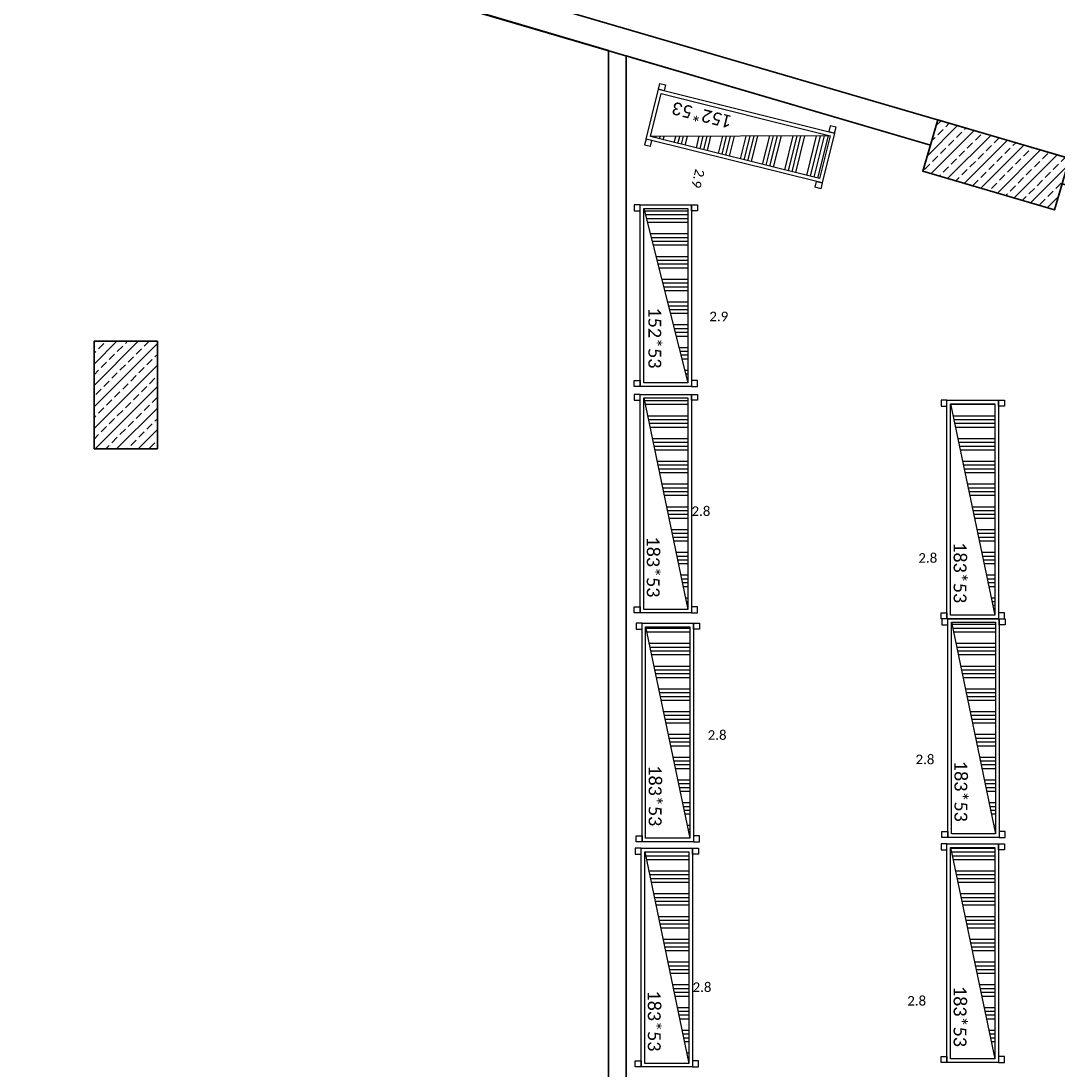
# Model space of a CAD drawing. Header units: millimetres. Extents: x -10496 to -5455, y -188 to 7293.
# Drawn here: x -8816 to -7948, y 5550 to 6428 of the extents above; entities that cross this region are included whole.
import ezdxf

# ---------------------------------------------------------------- set-up
doc = ezdxf.new("R2010")
doc.units = ezdxf.units.MM
for name, color, linetype, lineweight in [('00 KOLON TARARMA', 43, 'Continuous', 13), ('00 TEFRİŞ', 252, 'Continuous', 13), ('GJC_duvar', 10, 'Continuous', 30), ('GJC_kolon', 87, 'Continuous', 35), ('GJC_ölçüler', 253, 'Continuous', 5)]:
    doc.layers.add(name, color=color, linetype=linetype, lineweight=lineweight)
for name, color, linetype in [('GJC ALAN', 2, 'Continuous'), ('Kıtc-008 Rakam', 1, 'Continuous'), ('Kıtc-041 İstif Rafı', 7, 'Continuous')]:
    doc.layers.add(name, color=color, linetype=linetype)
doc.styles.get("Standard").update_dxf_attribs({"font": 'calibri.ttf', "height": 15})

# ---------------------------------------------------------------- blocks, each defined once
blk = doc.blocks.new('rölöveteyit')
at = {"layer": '00 KOLON TARARMA'}
h = blk.add_hatch(dxfattribs=at)
h.set_pattern_fill('ANSI33', color=256, scale=2, angle=360, style=0)
h.set_pattern_definition([(45, (85406.664, -10444.406), (-8.980256, 8.980256), []), (45, (85415.644, -10444.406), (-8.980256, 8.980256), [6.35, -3.175])])
h.paths.add_polyline_path([(31151.05, -25459.96), (31163.7, -25416.92), (31053.36, -25384.52), (31040.72, -25427.53)])
h = blk.add_hatch(dxfattribs=at)
h.set_pattern_fill('ANSI33', color=256, scale=2, angle=360, style=0)
h.set_pattern_definition([(45, (1742.308, -41769.38), (-8.980256, 8.980256), []), (45, (1751.288, -41769.38), (-8.980256, 8.980256), [6.35, -3.175])])
h.paths.add_polyline_path([(30400.04, -25569.84), (30347.04, -25569.84), (30347.04, -25659.84), (30400.04, -25659.84)])
at = {"layer": 'GJC_duvar'}
blk.add_line((33018.21, -25959.24), (29590.26, -24956.78), dxfattribs=at)
blk.add_lwpolyline([(31047.11, -25405.76), (30421.95, -25222.04)], dxfattribs=at)
at = {"layer": 'GJC_kolon'}
for points in [[(31151.05, -25459.96), (31163.7, -25416.92), (31053.36, -25384.52), (31040.72, -25427.53)], [(30347.04, -25659.84), (30400.04, -25659.84), (30400.04, -25569.84), (30347.04, -25569.84)]]:
    blk.add_lwpolyline(points, close=True, dxfattribs=at)
blk.add_lwpolyline([(30347.04, -25659.84), (30347.04, -25569.84), (30400.04, -25569.84), (30400.04, -25659.84), (30347.04, -25659.84)], dxfattribs=at)
blk = doc.blocks.new('A$C2BEB2EE3')
at = {"layer": 'Kıtc-041 İstif Rafı'}
h = blk.add_hatch(dxfattribs=at)
h.set_pattern_fill('ANSI34', color=254, angle=45)
h.set_pattern_definition([(90, (8380.205, 6035.05), (-19.05, 4e-15), []), (90, (8383.38, 6038.225), (-19.05, 4e-15), []), (90, (8386.555, 6041.4), (-19.05, 4e-15), []), (90, (8389.73, 6044.575), (-19.05, 4e-15), [])])
h.paths.add_polyline_path([(3, 45), (3, 8), (180, 45)])
blk.add_line((3, 8), (180, 45), dxfattribs=at)
for points in [[(5, 53), (5, 48), (0, 48), (0, 53)], [(178, 53), (178, 48), (183, 48), (183, 53)], [(0, 5), (0, 48), (183, 48), (183, 5)], [(3, 8), (3, 45), (180, 45), (180, 8)], [(5, 0), (5, 5), (0, 5), (0, 0)], [(178, 0), (178, 5), (183, 5), (183, 0)]]:
    blk.add_lwpolyline(points, close=True, dxfattribs=at)
blk.add_text('183*53', height=10.8, dxfattribs=at).set_placement((118.98, 10.52))
blk = doc.blocks.new('A$C64477347')
at = {"layer": 'Kıtc-041 İstif Rafı'}
h = blk.add_hatch(dxfattribs=at)
h.set_pattern_fill('ANSI34', color=254, angle=45)
h.set_pattern_definition([(90, (8380.205, 5919.05), (-19.05, 4e-15), []), (90, (8383.38, 5922.225), (-19.05, 4e-15), []), (90, (8386.555, 5925.4), (-19.05, 4e-15), []), (90, (8389.73, 5928.575), (-19.05, 4e-15), [])])
h.paths.add_polyline_path([(149, 45), (3, 45), (3, 8)])
blk.add_line((3, 8), (149, 45), dxfattribs=at)
for points in [[(5, 53), (5, 48), (0, 48), (0, 53)], [(147, 53), (147, 48), (152, 48), (152, 53)], [(0, 5), (0, 48), (152, 48), (152, 5)], [(3, 8), (3, 45), (149, 45), (149, 8)], [(5, 0), (5, 5), (0, 5), (0, 0)], [(147, 0), (147, 5), (152, 5), (152, 0)]]:
    blk.add_lwpolyline(points, close=True, dxfattribs=at)
blk.add_text('152*53', height=10.8, dxfattribs=at).set_placement((85.81, 11.86))
blk = doc.blocks.new('new ytong')
at = {"layer": '00 TEFRİŞ', "color": 8}
blk.add_lwpolyline([(-19917.79, 5230.65), (-19917.79, 6660.27)], dxfattribs=at)
at = {"layer": 'GJC_duvar'}
blk.add_lwpolyline([(-19917.79, 6660.27), (-19917.79, 5230.65), (-19932.79, 5230.65), (-19932.79, 6664.68)], dxfattribs=at)

msp = doc.modelspace()

# ---------------------------------------------------------------- block references
at = {"layer": 'GJC_ölçüler'}
msp.add_blockref('rölöveteyit', (-39101.92, 31729.97), dxfattribs=at)

# ---------------------------------------------------------------- next in the draw order: block references
at = {"layer": 'Kıtc-041 İstif Rafı'}
for name, p, rotation in [('A$C64477347', (-8133.74, 6339.21), 166.0319780886344), ('A$C64477347', (-8302.73, 6274.17), 270), ('A$C2BEB2EE3', (-8302.73, 6115.66), 270), ('A$C2BEB2EE3', (-8045.9, 6110.85), 270), ('A$C2BEB2EE3', (-8045.18, 5927.85), 270), ('A$C2BEB2EE3', (-8301.15, 5924.12), 270), ('A$C2BEB2EE3', (-8301.86, 5735.65), 270), ('A$C2BEB2EE3', (-8045.9, 5739.38), 270)]:
    msp.add_blockref(name, p, dxfattribs=dict(at, rotation=rotation))

# ---------------------------------------------------------------- next in the draw order: texts
at = {"layer": 'Kıtc-008 Rakam', "color": 1}
msp.add_text('2.9', height=8, rotation=256.03198, dxfattribs=at).set_placement((-8251.33, 6304.9))
for s, p in [('2.9', (-8239.8, 6176.85)), ('2.8', (-8254.73, 6013.9)), ('2.8', (-8064.87, 5974.7)), ('2.8', (-8241.22, 5826.49)), ('2.8', (-8067.22, 5806.1)), ('2.8', (-8253.86, 5615.42)), ('2.8', (-8074.17, 5604.04))]:
    msp.add_text(s, height=8, dxfattribs=at).set_placement(p)

# ---------------------------------------------------------------- next in the draw order: block references
at = {"layer": 'GJC_duvar', "color": 41, "true_color": 0xf4ee51}
msp.add_blockref('new ytong', (11608.46, -261.26), dxfattribs=at)

# ---------------------------------------------------------------- next in the draw order: linework, layer by layer
at = {"layer": 'GJC ALAN', "color": 40, "lineweight": 30, "true_color": 0xf8d731}
for points in [[(-8324.34, 4969.39), (-8324.34, 6403.42), (-8679.75, 6508.69), (-8686.66, 6485.13), (-8775, 6511.07), (-8768.62, 6532.61), (-9514.25, 6753.11), (-9634.33, 6749.55), (-9633.45, 6719.7), (-9733.42, 6717.26), (-9734.29, 6746.59), (-9839.88, 6744.88), (-9839.88, 5264.3), (-9734.88, 5264.3), (-9734.88, 5354.3), (-9673.87, 5354.3), (-9673.87, 4969.39)], [(-7769.74, 4969.39), (-8309.34, 4969.39), (-8309.34, 6399.01), (-8054.81, 6324.21), (-8061.21, 6302.44), (-7950.87, 6270.02), (-7944.48, 6291.78), (-7769.74, 6240.43)]]:
    msp.add_lwpolyline(points, close=True, dxfattribs=at)

doc.saveas('drawing.dxf')
